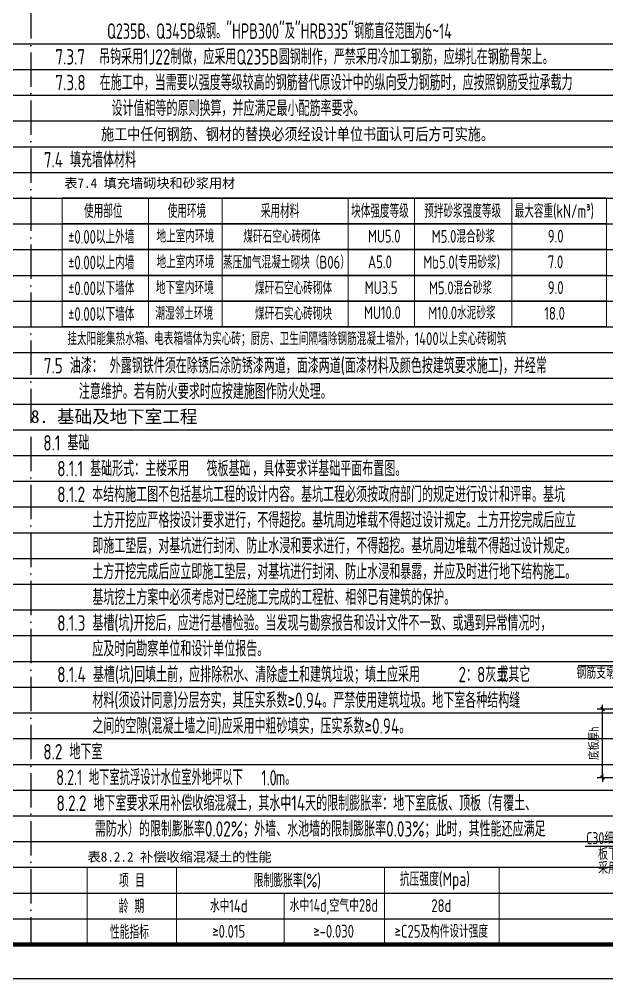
# Model space of a CAD drawing. Extents: x -1712635 to -854203, y -534641 to -21985.
# Drawn here: x -1661817 to -1644683, y -120393 to -92428 of the extents above; entities that cross this region are included whole.
import ezdxf
from ezdxf.enums import TextEntityAlignment as Align

# ---------------------------------------------------------------- set-up
doc = ezdxf.new("R2010")
doc.units = 0
doc.header["$LTSCALE"] = 1000
doc.linetypes.add('D1', pattern=[14, 10, -2, 0, -2])
doc.linetypes.add('DASHED', pattern=[0.75, 0.5, -0.25])
doc.layers.get('0').update_dxf_attribs({"linetype": 'CONTINUOUS'})
doc.layers.get('Defpoints').update_dxf_attribs({"linetype": 'CONTINUOUS'})
for name, color, linetype in [('C-SHET-TTLB', 11, 'CONTINUOUS'), ('S-DETL-DIM', 151, 'CONTINUOUS'), ('S-DETL-TEXT', 7, 'CONTINUOUS')]:
    doc.layers.add(name, color=color, linetype=linetype)
doc.layers.add('S-1-TEXT', color=7, linetype='CONTINUOUS', lineweight=18)
doc.layers.add('S-1-修改', color=23, linetype='CONTINUOUS', lineweight=18)
doc.styles.add('TS', font='tssdeng.shx', dxfattribs={"width": 0.7, "bigfont": 'tssdchn.shx'})
doc.styles.add('TSSD_REIN', font='tssdeng.shx', dxfattribs={"width": 0.7, "height": 300, "bigfont": 'tssdchn.shx'})
doc.styles.add('黑体', font='simhei.ttf')
doc.dimstyles.new('DIM25', dxfattribs={"dimtxt": 300, "dimasz": 0.8, "dimexe": 150, "dimexo": 150, "dimgap": 100, "dimtad": 1, "dimdec": 0, "dimlfac": 0.25, "dimrnd": 1, "dimzin": 0, "dimdsep": 46, "dimtxsty": 'TS', "dimblk": '_DIMX', "dimcen": 0, "dimclrd": 256, "dimclre": 256, "dimclrt": 43, "dimadec": 1, "dimazin": 0, "dimtfac": 1, "dimtdec": 0, "dimtix": 1, "dimtmove": 2, "dimatfit": 3, "dimldrblk": 'ARCHTICK', "dimfxl": 0, "dimtolj": 1, "dimtzin": 1, "dimarcsym": 0})

# ---------------------------------------------------------------- blocks, each defined once
blk = doc.blocks.new('_DIMX')
blk.add_line((-150, 0), (150, 0))
at = {"const_width": 50}
blk.add_lwpolyline([(-70, -70), (70, 70)], dxfattribs=at)
blk = doc.blocks.new('*D335')
at = {"layer": 'Defpoints', "color": 0}
for p in [(-1644810.268289993, -112532.0098284609), (-1643519.656173543, -112532.0098284609), (-1643519.656173543, -114532.0098284609)]:
    blk.add_point(p, dxfattribs=at)
at = {"layer": 'S-DETL-DIM', "lineweight": -2}
for p, q in [((-1643669.656173543, -112532.0098284609), (-1644960.268289993, -112532.0098284609)), ((-1644810.268289993, -114531.2098284609), (-1644810.268289993, -112532.8098284609)), ((-1643669.656173543, -114532.0098284609), (-1644960.268289993, -114532.0098284609))]:
    blk.add_line(p, q, dxfattribs=at)
at = {"layer": 'S-DETL-DIM', "lineweight": -2, "xscale": 0.8, "yscale": 0.8, "zscale": 0.8}
for p, rotation in [((-1644810.268289993, -112532.0098284609), 90), ((-1644810.268289993, -114532.0098284609), 270)]:
    blk.add_blockref('_DIMX', p, dxfattribs=dict(at, rotation=rotation))
at = {"layer": 'S-DETL-DIM', "color": 43, "insert": (-1645060.268289993, -113532.0098284611), "char_height": 300, "attachment_point": 5, "rotation": 90, "style": 'TS'}
blk.add_mtext('\\A1;底板厚h', dxfattribs=at)
blk = doc.blocks.new('_ArchTick')
at = {"color": 0, "const_width": 0.35}
blk.add_lwpolyline([(-0.5, -0.5), (0.5, 0.5)], dxfattribs=at)

msp = doc.modelspace()

# ---------------------------------------------------------------- linework, layer by layer
at = {"layer": 'C-SHET-TTLB'}
msp.add_lwpolyline([(-1598562.674607076, -60992.79043482151), (-1598562.674607076, -120392.7904348215), (-1682662.674607076, -120392.7904348215), (-1682662.674607076, -60992.79043482151)], close=True, dxfattribs=at)
at = {"layer": 'C-SHET-TTLB', "const_width": 120}
msp.add_lwpolyline([(-1680822.674607076, -61992.79043482151), (-1599562.674607076, -61992.79043482151), (-1599562.674607076, -119392.7904348215), (-1680822.674607076, -119392.7904348215)], close=True, dxfattribs=at)
at = {"layer": 'Defpoints', "color": 252, "linetype": 'D1', "ltscale": 0.1}
msp.add_line((-1661478.674607077, -65392.79043482151), (-1661478.674607077, -119392.7904348215), dxfattribs=at)
at = {"layer": 'Defpoints', "color": 252}
for p, q in [((-1680822.674607076, -93142.79043482151), (-1606562.674607076, -93142.79043482151)), ((-1680822.674607076, -93892.79043482151), (-1606562.674607076, -93892.79043482151)), ((-1680822.674607076, -94642.79043482151), (-1606562.674607076, -94642.79043482151)), ((-1680822.674607076, -95392.79043482151), (-1606562.674607076, -95392.79043482151)), ((-1680822.674607076, -96142.79043482151), (-1606562.674607076, -96142.79043482151)), ((-1680822.674607076, -96892.79043482151), (-1606562.674607076, -96892.79043482151)), ((-1680822.674607076, -97642.79043482151), (-1606562.674607076, -97642.79043482151)), ((-1680822.674607076, -98392.79043482151), (-1606562.674607076, -98392.79043482151)), ((-1680822.674607076, -99142.79043482151), (-1606562.674607076, -99142.79043482151)), ((-1680822.674607076, -99892.79043482151), (-1606562.674607076, -99892.79043482151)), ((-1680822.674607076, -100642.7904348215), (-1606562.674607076, -100642.7904348215)), ((-1680822.674607076, -101392.7904348215), (-1606562.674607076, -101392.7904348215)), ((-1680822.674607076, -102142.7904348215), (-1606562.674607076, -102142.7904348215)), ((-1680822.674607076, -102892.7904348215), (-1606562.674607076, -102892.7904348215)), ((-1680822.674607076, -103642.7904348215), (-1606562.674607076, -103642.7904348215)), ((-1680822.674607076, -104392.7904348215), (-1606562.674607076, -104392.7904348215)), ((-1680822.674607076, -105142.7904348215), (-1606562.674607076, -105142.7904348215)), ((-1680822.674607076, -105892.7904348215), (-1606562.674607076, -105892.7904348215)), ((-1680822.674607076, -106642.7904348215), (-1606562.674607076, -106642.7904348215)), ((-1680822.674607076, -107392.7904348215), (-1606562.674607076, -107392.7904348215)), ((-1680822.674607076, -108142.7904348215), (-1606562.674607076, -108142.7904348215)), ((-1680822.674607076, -108892.7904348215), (-1606562.674607076, -108892.7904348215)), ((-1680822.674607076, -109642.7904348215), (-1606562.674607076, -109642.7904348215)), ((-1680822.674607076, -110392.7904348215), (-1606562.674607076, -110392.7904348215)), ((-1680822.674607076, -111142.7904348215), (-1606562.674607076, -111142.7904348215)), ((-1680822.674607076, -111892.7904348215), (-1606562.674607076, -111892.7904348215)), ((-1680822.674607076, -112642.7904348215), (-1606562.674607076, -112642.7904348215)), ((-1680822.674607076, -113392.7904348215), (-1606562.674607076, -113392.7904348215)), ((-1680822.674607076, -114142.7904348215), (-1606562.674607076, -114142.7904348215)), ((-1680822.674607076, -114892.7904348215), (-1606562.674607076, -114892.7904348215)), ((-1680822.674607076, -115642.7904348215), (-1606562.674607076, -115642.7904348215)), ((-1680822.674607076, -116392.7904348215), (-1606562.674607076, -116392.7904348215)), ((-1680822.674607076, -117142.7904348215), (-1606562.674607076, -117142.7904348215)), ((-1680822.674607076, -117892.7904348215), (-1606562.674607076, -117892.7904348215)), ((-1680822.674607076, -118642.7904348215), (-1606562.674607076, -118642.7904348215))]:
    msp.add_line(p, q, dxfattribs=at)
at = {"layer": 'S-1-TEXT', "color": 2}
for p, q in [((-1644690.043627851, -97632.89497747272), (-1660562.407322369, -97632.89497747226)), ((-1660562.407322369, -97632.89497747272), (-1660562.407322369, -101382.8949774727)), ((-1658042.726844979, -97632.89497747272), (-1658042.726844979, -101382.8949774727)), ((-1655896.926818938, -97632.89497747272), (-1655896.926818938, -101382.8949774727)), ((-1652220.205106085, -97632.89497747272), (-1652220.205106085, -101382.8949774727)), ((-1650290.697854255, -97632.89497747272), (-1650290.697854255, -101382.8949774727)), ((-1647455.107980789, -97632.89497747272), (-1647455.107980789, -101382.8949774727)), ((-1644690.043627851, -101382.8949774723), (-1644690.043627851, -97632.89497747226)), ((-1644690.043627851, -98382.89497747272), (-1660562.407322369, -98382.89497747272)), ((-1644690.043627851, -99132.89497747272), (-1660562.407322369, -99132.89497747272)), ((-1644690.043627851, -99882.89497747272), (-1660562.407322369, -99882.89497747272)), ((-1644690.043627851, -100632.8949774727), (-1660562.407322369, -100632.8949774723)), ((-1644690.043627851, -101382.8949774727), (-1660562.407322369, -101382.8949774727)), ((-1657230.469160884, -119392.7904348215), (-1657230.469160884, -117142.7904348215)), ((-1651164.844160884, -119392.7904348215), (-1651164.844160884, -117142.7904348215)), ((-1659832.031660884, -117892.7904348215), (-1647825.781660883, -117892.7904348215)), ((-1654091.406660884, -119392.7904348215), (-1654091.406660884, -117892.7904348215)), ((-1659832.031660884, -118642.7904348215), (-1647825.781660883, -118642.7904348215)), ((-1659832.031660884, -119392.7904348215), (-1647825.781660884, -119392.7904348215))]:
    msp.add_line(p, q, dxfattribs=at)
msp.add_lwpolyline([(-1647825.781660883, -117142.7904348215), (-1647825.781660883, -119392.7904348215), (-1659832.031660884, -119392.7904348215), (-1659832.031660884, -117142.7904348215), (-1647825.781660883, -117142.7904348215)], dxfattribs=at)
at = {"layer": 'S-DETL-TEXT'}
for p, q in [((-1645514.385720011, -111259.4683377496), (-1642030.913930831, -111259.4683377496)), ((-1642270.697144476, -116534.7247372903), (-1645312.935073158, -116534.7247372903))]:
    msp.add_line(p, q, dxfattribs=at)

# ---------------------------------------------------------------- texts
at = {"layer": 'S-1-TEXT'}
for s, height, style, width, p in [('        Q235B、Q345B级钢。"HPB300"及"HRB335"钢筋直径范围为6~14', 450, 'TS', 0.69, (-1660763.07479929, -93000.36093093315)), ('7.3.7  吊钩采用1J22制做，应采用Q235B圆钢制作，严禁采用冷加工钢筋，应绑扎在钢筋骨架上。', 450, 'TS', 0.75, (-1660763.07479929, -93750.36093093315)), ('7.3.8  在施工中，当需要以强度等级较高的钢筋替代原设计中的纵向受力钢筋时，应按照钢筋受拉承载力', 450, 'TS', 0.75, (-1660763.07479929, -94500.36093093315)), ('        设计值相等的原则换算，并应满足最小配筋率要求。', 450, 'TS', 0.75, (-1660763.07479929, -95250.36093093315)), ('施工中任何钢筋、钢材的替换必须经设计单位书面认可后方可实施。', 350, '黑体', 0.8, (-1659430.108987401, -95950.95591898216)), ('7.4 填充墙体材料', 450, 'TS', 0.75, (-1661101.243818668, -96750.36093093269)), ('使用部位', 400, 'TS', 0.7, (-1659925.218805997, -98218.83247747272)), (' 使用环境', 400, 'TS', 0.7, (-1657656.344842751, -98218.83247747272)), ('采用材料', 400, 'TS', 0.7, (-1654771.343782163, -98218.83247747272)), ('块体强度等级', 400, 'TS', 0.7, (-1652137.901037256, -98218.83247747272)), ('预拌砂浆强度等级', 400, 'TS', 0.7, (-1650004.152917521, -98218.83247747272)), ('最大容重(kN/m\x8c3\x8d)', 400, 'TS', 0.7, (-1647369.950264874, -98218.83247747272)), ('%%P0.00以上外墙', 400, 'TS', 0.7, (-1660389.051903979, -98970.49340266967)), ('%%P0.00以上内墙', 400, 'TS', 0.7, (-1660389.051903979, -99720.49340266967)), ('%%P0.00以下墙体', 400, 'TS', 0.7, (-1660389.051903979, -100470.4934026697)), ('%%P0.00以下墙体', 400, 'TS', 0.7, (-1660389.051903979, -101220.4934026697)), ('7.5 油漆： 外露钢铁件须在除锈后涂防锈漆两道，面漆两道(面漆材料及颜色按建筑要求施工)，并经常', 450, 'TS', 0.75, (-1661101.243818668, -102750.3609309327)), ('     注意维护。若有防火要求时应按建施图作防火处理。', 450, 'TS', 0.75, (-1661101.243818668, -103500.3609309327)), ('8.1 基础', 450, 'TS', 0.75, (-1661113.86111911, -105000.2858287753)), ('8.1.1 基础形式：主楼采用         ，具体要求详基础平面布置图。', 450, 'TS', 0.75, (-1660708.253959989, -105750.2858287753)), ('8.1.2 本结构施工图不包括基坑工程的设计内容。基坑工程必须按政府部门的规定进行设计和评审。基坑', 450, 'TS', 0.75, (-1660708.253959989, -106500.2858287753)), ('     土方开挖应严格按设计要求进行，不得超挖。基坑周边堆载不得超过设计规定。土方开挖完成后应立', 450, 'TS', 0.75, (-1660708.253959989, -107250.2858287753)), ('     即施工垫层，对基坑进行封闭、防止水浸和要求进行，不得超挖。基坑周边堆载不得超过设计规定。', 450, 'TS', 0.75, (-1660708.253959989, -108000.2858287753)), ('     土方开挖完成后应立即施工垫层，对基坑进行封闭、防止水浸和暴露，并应及时进行地下结构施工。', 450, 'TS', 0.75, (-1660708.253959989, -108750.2858287753)), ('     基坑挖土方案中必须考虑对已经施工完成的工程桩、相邻已有建筑的保护。', 450, 'TS', 0.75, (-1660708.253959989, -109500.2858287753)), ('8.1.3 基槽(坑)开挖后，应进行基槽检验。当发现与勘察报告和设计文件不一致、或遇到异常情况时，', 450, 'TS', 0.75, (-1660708.253959989, -110250.2858287753)), ('     应及时向勘察单位和设计单位报告。', 450, 'TS', 0.75, (-1660708.253959989, -111000.2858287753)), ('8.1.4 基槽(坑)回填土前，应排除积水、清除虚土和建筑垃圾；填土应采用           或其它', 450, 'TS', 0.75, (-1660708.253959989, -111750.2858287753)), ('     材料(须设计同意)分层夯实，其压实系数≥0.94。严禁使用建筑垃圾。地下室各种结构缝', 450, 'TS', 0.75, (-1660708.253959989, -112500.2858287753)), ('     之间的空隙(混凝土墙之间)应采用中粗砂填实，压实系数≥0.94。', 450, 'TS', 0.75, (-1660708.253959989, -113250.2858287753)), ('8.2 地下室', 450, 'TS', 0.75, (-1661113.861119111, -114000.3609309327)), ('8.2.1 地下室抗浮设计水位室外地坪以下     m。', 450, 'TS', 0.7, (-1660736.706803835, -114748.8418216337)), ('8.2.2 地下室要求采用补偿收缩混凝土，其水中14天的限制膨胀率：地下室底板、顶板（有覆土、', 450, 'TS', 0.75, (-1660729.621787178, -115500.3609309327)), ('       需防水）的限制膨胀率0.02%%%；外墙、水池墙的限制膨胀率0.03%%%；此时，其性能还应满足', 450, 'TS', 0.75, (-1661043.433467136, -116250.3609309327))]:
    msp.add_text(s, height=height, dxfattribs=dict(at, style=style, width=width)).set_placement(p)
at = {"layer": 'S-1-TEXT', "style": '黑体'}
for s, height, p in [('表7.4 填充墙砌块和砂浆用材', 281.25, (-1660500.571674763, -97345.38361212658)), ('8. 基础及地下室工程', 375, (-1661478.674607076, -104194.2621775004)), ('表8.2.2 补偿收缩混凝土的性能', 281.25, (-1659823.019567462, -116979.031558238))]:
    msp.add_text(s, height=height, dxfattribs=at).set_placement(p)
at = {"layer": 'S-1-TEXT', "linetype": 'DASHED', "style": 'TS', "width": 0.75}
for s, p in [('项 目', (-1658904.958580175, -117728.7279348215)), ('限制膨胀率(%%%)', (-1654975.85827425, -117728.7279348215)), ('抗压强度(Mpa)', (-1650720.504346367, -117688.163030975)), ('龄 期', (-1658922.398294742, -118478.7279348215)), ('性能指标', (-1659172.782768167, -119228.7279348215))]:
    msp.add_text(s, height=400, dxfattribs=at).set_placement(p)
at = {"layer": 'S-1-TEXT', "style": 'TS'}
for s, width, p in [('水中14d', 0.75, (-1655705.643594608, -118455.2904348215)), ('水中14d,空气中28d', 0.7, (-1652646.948682195, -118440.8673578985)), ('28d', 0.75, (-1649508.252538751, -118448.07889636)), ('≥0.015', 0.75, (-1655705.643594608, -119195.4668430588)), ('≥-0.030', 0.75, (-1652646.948682194, -119193.990465106)), ('≥C25及构件设计强度', 0.75, (-1649508.252538751, -119195.4668430588))]:
    msp.add_text(s, height=375, dxfattribs=dict(at, width=width)).set_placement(p, align=Align.CENTER)
at = {"layer": 'S-1-修改', "color": 0, "style": 'TS', "width": 0.75}
for s, height, p in [('地上室内环境', 375, (-1657814.101673313, -98938.18343901122)), ('地上室内环境', 375, (-1657814.101673313, -99688.18343901122)), ('地下室内环境', 375, (-1657831.875400952, -100438.1834390112)), ('潮湿邻土环境', 375, (-1657846.649615372, -101188.1834390112)), ('挂太阳能集热水箱、电表箱墙体为实心砖；厨房、卫生间隔墙除钢筋混凝土墙外，1400以上实心砖砌筑', 375, (-1660413.296852603, -101926.4077913438)), ('2：8灰土', 450, (-1649008.683356767, -111750.2858287757))]:
    msp.add_text(s, height=height, dxfattribs=at).set_placement(p)
at = {"layer": 'S-1-修改', "color": 1}
for s, height, style, width, p in [('煤矸石空心砖砌体', 375, 'TSSD_REIN', 0.75, (-1655281.516313909, -98948.34773337794)), ('MU5.0', 375, 'TS', 0.75, (-1651648.541071536, -98938.18343901122)), ('M5.0混合砂浆', 375, 'TS', 0.75, (-1649788.567422547, -98945.39497747272)), ('9.0', 375, 'TS', 0.75, (-1646404.049180316, -98938.18343901122)), ('蒸压加气混凝土砌块（B06）', 375, 'TS', 0.75, (-1655873.521479946, -99698.34773337794)), ('A5.0', 375, 'TS', 0.75, (-1651648.541071536, -99688.18343901122)), ('Mb5.0(专用砂浆)', 375, 'TS', 0.75, (-1650035.801826317, -99695.39497747272)), ('7.0', 375, 'TS', 0.75, (-1646404.049180316, -99688.18343901122)), ('煤矸石空心砖砌体', 375, 'TSSD_REIN', 0.75, (-1654941.047089469, -100448.3477333779)), ('MU3.5', 375, 'TS', 0.75, (-1651742.230326324, -100438.1834390112)), ('M5.0混合砂浆', 375, 'TS', 0.75, (-1649870.051912748, -100445.3949774727)), ('9.0', 375, 'TS', 0.75, (-1646404.049180316, -100438.1834390112)), ('煤矸石实心砖砌块', 375, 'TSSD_REIN', 0.75, (-1654941.047089469, -101198.3477333779)), ('MU10.0', 375, 'TS', 0.75, (-1651763.475408903, -101166.748686302)), ('M10.0水泥砂浆', 375, 'TS', 0.75, (-1649891.296995327, -101173.9602247635)), ('18.0', 375, 'TS', 0.75, (-1646505.390530723, -101188.1834390112)), ('筏板基础', 450, 'TS', 0.75, (-1656353.640772291, -105750.2858287753)), ('1.0', 450, 'TS', 0.7, (-1654753.624822398, -114760.6270806394))]:
    msp.add_text(s, height=height, dxfattribs=dict(at, style=style, width=width)).set_placement(p)
at = {"layer": 'S-DETL-TEXT', "style": 'TS', "width": 0.75}
for s, p in [('钢筋支墩(@1000)焊接固定', (-1645569.638503293, -111650.3732104725)), ('C30细石混凝土混凝土板', (-1645283.639289511, -116469.8843849609)), ('板下设卷材防水层', (-1644936.637882773, -116928.2422631835)), ('采用JS卷材防水', (-1644936.637882773, -117338.6671631993))]:
    msp.add_text(s, height=350, dxfattribs=at).set_placement(p)

# ---------------------------------------------------------------- dimensions: what is measured, and where the dimension line sits
at = {"layer": 'S-DETL-DIM'}
dim = msp.add_linear_dim(base=(-1644810.268289993, -112532.0098284609), p1=(-1643519.656173543, -114532.0098284609), p2=(-1643519.656173543, -112532.0098284609), angle=90, text='底板厚h', dimstyle='DIM25', dxfattribs=at)
dim.commit()
dim.dimension.update_dxf_attribs({"geometry": '*D335', "text_midpoint": (-1645060.268289993, -113532.0098284611)})

doc.saveas('drawing.dxf')
